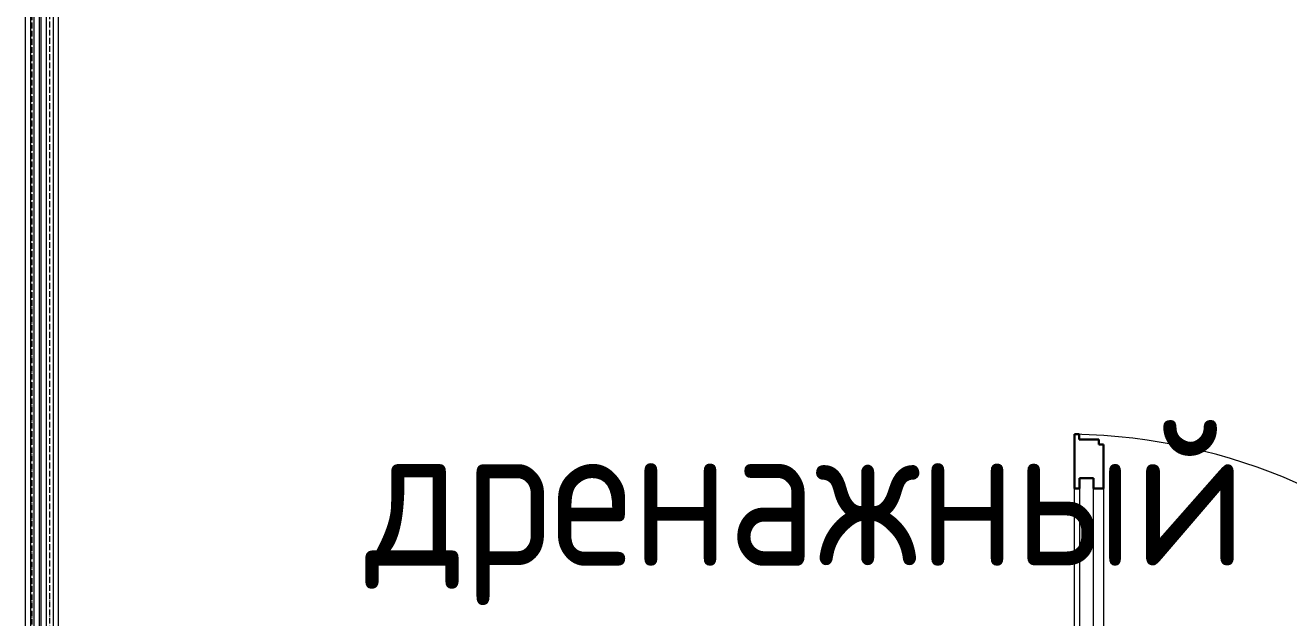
# Model space of a CAD drawing. Header units: millimetres. Extents: x -88595 to 880822, y -1054509 to -148035.
# Drawn here: x 173447 to 175627, y -279223 to -278200 of the extents above; entities that cross this region are included whole.
import ezdxf

# ---------------------------------------------------------------- set-up
doc = ezdxf.new("R2010")
doc.units = ezdxf.units.MM
doc.linetypes.add('$0$ADSK_Осевая', pattern=[14, 10, -2, 0, -2])
for name, color, linetype, lineweight in [('Аннотация', 7, 'Continuous', 20), ('Двери', 7, 'Continuous', 9), ('Изоляция', 7, 'Continuous', 18), ('Оборудование', 7, 'Continuous', 18), ('Трубопровод', 7, 'Continuous', 18)]:
    doc.layers.add(name, color=color, linetype=linetype, lineweight=lineweight)
doc.layers.add('Двери открывание', color=7, linetype='Continuous', lineweight=9, true_color=0xc0c0c0)
doc.styles.add('$1$GOST Common', font='GOST_Common.ttf', dxfattribs={"width": 0.9, "height": 250})

# ---------------------------------------------------------------- blocks, each defined once
blk = doc.blocks.new('1 этаж')
at = {"layer": 'Двери', "lineweight": 30}
for p, q in [((211386.7, 649408.6), (211394.7, 649408.6)), ((211386.7, 649314.6), (211386.7, 649408.6)), ((211394.7, 649408.6), (211394.7, 649399.6)), ((211394.7, 649399.6), (211428.7, 649399.6)), ((211428.7, 649399.6), (211428.7, 649390.6)), ((211428.7, 649390.6), (211436.7, 649390.6)), ((211436.7, 649390.6), (211436.7, 649314.6)), ((211395.7, 649332.6), (211395.7, 649314.6)), ((211419.7, 649332.6), (211395.7, 649332.6)), ((211419.7, 649314.6), (211419.7, 649332.6)), ((211395.7, 649314.6), (211386.7, 649314.6)), ((211436.7, 649314.6), (211419.7, 649314.6))]:
    blk.add_line(p, q, dxfattribs=at)
at = {"layer": 'Двери'}
for p, q in [((211395.7, 649332.6), (211395.7, 648486.6)), ((211419.7, 649332.6), (211395.7, 649332.6)), ((211419.7, 648486.6), (211419.7, 649332.6)), ((211386.7, 648504.6), (211386.7, 649314.6)), ((211436.7, 649314.6), (211436.7, 648504.6))]:
    blk.add_line(p, q, dxfattribs=at)
at = {"layer": 'Двери открывание'}
blk.add_arc((211368.7, 648410.6), 998, 0, 88.9666, dxfattribs=at)

msp = doc.modelspace()

# ---------------------------------------------------------------- linework, layer by layer
at = {"layer": 'Изоляция', "color": 190, "true_color": 0x8000ff}
for p, q in [((173447.1, -275127.8), (173447.1, -279996.1)), ((173471.5, -279996.1), (173471.5, -275127.8))]:
    msp.add_line(p, q, dxfattribs=at)
at = {"layer": 'Изоляция', "color": 134, "true_color": 0x00a6a6}
for p, q in [((173473.9, -275243.7), (173473.9, -279980.2)), ((173504.6, -279980.2), (173504.6, -275243.7))]:
    msp.add_line(p, q, dxfattribs=at)
at = {"layer": 'Трубопровод', "color": 190, "true_color": 0x8000ff}
for p, q in [((173456.1, -275127.8), (173456.1, -279996.1)), ((173462.5, -279996.1), (173462.5, -275127.8))]:
    msp.add_line(p, q, dxfattribs=at)
at = {"layer": 'Трубопровод', "color": 190, "linetype": '$0$ADSK_Осевая', "true_color": 0x8000ff}
msp.add_line((173459.3, -279996.1), (173459.3, -275127.8), dxfattribs=at)
msp.add_line((173459.3, -279996.1), (173459.3, -275127.8), dxfattribs=at)
at = {"layer": 'Трубопровод', "color": 134, "true_color": 0x00a6a6}
for p, q in [((173482.9, -275243.7), (173482.9, -279980.2)), ((173495.6, -279980.2), (173495.6, -275243.7))]:
    msp.add_line(p, q, dxfattribs=at)
at = {"layer": 'Трубопровод', "color": 134, "linetype": '$0$ADSK_Осевая', "true_color": 0x00a6a6}
msp.add_line((173489.3, -279980.2), (173489.3, -275243.7), dxfattribs=at)
msp.add_line((173489.3, -279980.2), (173489.3, -275243.7), dxfattribs=at)

# ---------------------------------------------------------------- block references
at = {"layer": 'Оборудование', "color": 5, "true_color": 0x0000ff}
msp.add_blockref('1 этаж', (-36129.5, -928314.5), dxfattribs=at)

# ---------------------------------------------------------------- texts
at = {"layer": 'Аннотация', "lineweight": 9, "insert": (174033.7, -278883), "char_height": 250, "width": 1847.088, "attachment_point": 1, "style": '$1$GOST Common'}
msp.add_mtext('дренажный', dxfattribs=at)

doc.saveas('drawing.dxf')
